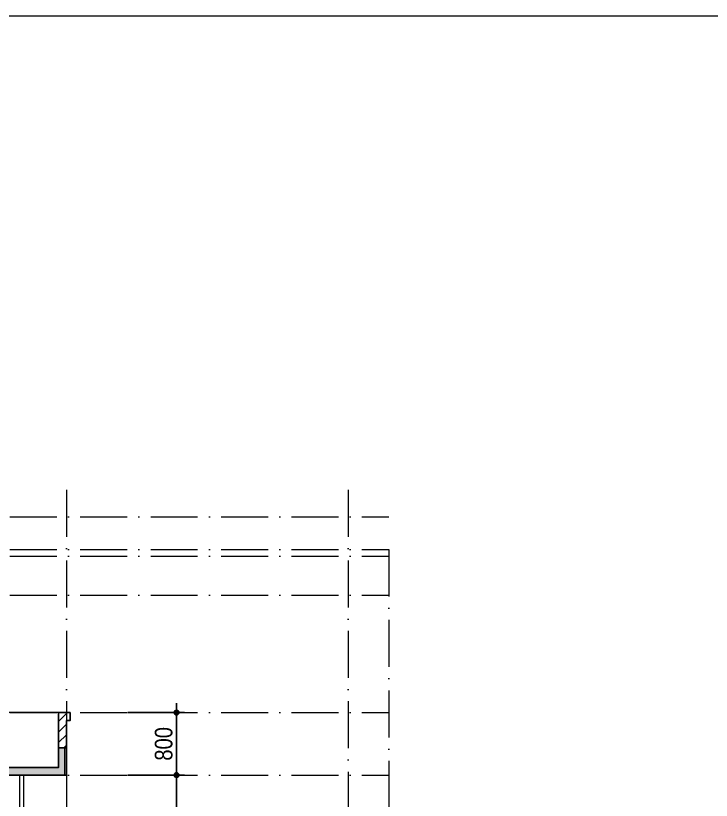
# Model space of a CAD drawing. Extents: x -1107188 to -523840, y 39692 to 514392.
# Drawn here: x -1078489 to -1069598, y 385067 to 395092 of the extents above; entities that cross this region are included whole.
import ezdxf
from ezdxf.enums import TextEntityAlignment as Align

# ---------------------------------------------------------------- set-up
doc = ezdxf.new("R2010")
doc.units = 0
doc.linetypes.add('ACAD_ISO10W100', pattern=[18, 12, -3, 0, -3])
doc.layers.get('0').update_dxf_attribs({"color": 255, "linetype": 'CONTINUOUS'})
doc.layers.get('DEFPOINTS').update_dxf_attribs({"linetype": 'CONTINUOUS'})
for name, color, linetype, lineweight in [('00-KICH THUOC', 6, 'CONTINUOUS', 9), ('NET-THAY', 2, 'CONTINUOUS', 13), ('TRUC', 24, 'CONTINUOUS', 0)]:
    doc.layers.add(name, color=color, linetype=linetype, lineweight=lineweight)
for name, color, linetype in [('009', 251, 'CONTINUOUS'), ('DIM', 1, 'CONTINUOUS'), ('TUONG', 131, 'CONTINUOUS')]:
    doc.layers.add(name, color=color, linetype=linetype)
doc.styles.add('HEL-CONDENSE', font='')
doc.styles.add('SO BV', font='', dxfattribs={"height": 200})
doc.styles.add('TEN BV', font='', dxfattribs={"height": 350})
doc.styles.get('HEL-CONDENSE').set_extended_font_data('VNI-Helve-Condense')
doc.styles.get('SO BV').set_extended_font_data('VNI-Helve-Condense')
doc.styles.get('TEN BV').set_extended_font_data('VNI-Helve-Condense', bold=True)
doc.dimstyles.new('D100', dxfattribs={"dimtxt": 225, "dimasz": 1.2, "dimexe": 100, "dimexo": 0, "dimgap": 50, "dimtad": 1, "dimdec": 0, "dimzin": 13, "dimdsep": 46, "dimtxsty": 'HEL-CONDENSE', "dimblk": 'D50', "dimcen": 0, "dimclrd": 1, "dimclre": 1, "dimclrt": 7, "dimadec": 0, "dimazin": 0, "dimtfac": 1, "dimtdec": 0, "dimtmove": 0, "dimatfit": 3, "dimldrblk": 'D50', "dimfxl": 1, "dimtolj": 1, "dimtzin": 13, "dimarcsym": 0})

# ---------------------------------------------------------------- blocks, each defined once
blk = doc.blocks.new('D50')
at = {"layer": 'DIM'}
blk.add_hatch(color=256, dxfattribs=at).paths.add_polyline_path([(25, 0, 1), (-25, 0, 1)])
blk.add_line((25, 0), (100, 0), dxfattribs=at)
blk.add_circle((0, 0), 25, dxfattribs=at)
blk = doc.blocks.new('*D1113')
at = {"layer": 'DEFPOINTS', "color": 0, "linetype": 'Continuous', "transparency": 16777216}
for p in [(-1077056, 386188), (-1077056, 385388), (-1076432, 385388)]:
    blk.add_point(p, dxfattribs=at)
at = {"layer": 'DIM', "color": 1, "linetype": 'Continuous', "lineweight": -2, "transparency": 16777216}
for p, q in [((-1077056, 386188), (-1076332, 386188)), ((-1076432, 386187), (-1076432, 385389)), ((-1077056, 385388), (-1076332, 385388))]:
    blk.add_line(p, q, dxfattribs=at)
at = {"layer": 'DIM', "color": 1, "linetype": 'Continuous', "lineweight": -2, "transparency": 16777216, "xscale": 1.199999999999999, "yscale": 1.199999999999999, "zscale": 1.199999999999999}
for p, rotation in [((-1076432, 386188), 90), ((-1076432, 385388), 270)]:
    blk.add_blockref('D50', p, dxfattribs=dict(at, rotation=rotation))
at = {"layer": 'DIM', "color": 7, "linetype": 'Continuous', "transparency": 16777216, "insert": (-1076597, 385788), "char_height": 225, "attachment_point": 5, "rotation": 90, "style": 'HEL-CONDENSE'}
blk.add_mtext('\\A1;800', dxfattribs=at)
blk = doc.blocks.new('*D1114')
at = {"layer": 'DEFPOINTS', "color": 0, "linetype": 'Continuous', "transparency": 16777216}
for p in [(-1077056, 385388), (-1076930, 382188), (-1076432, 382188)]:
    blk.add_point(p, dxfattribs=at)
at = {"layer": 'DIM', "color": 1, "linetype": 'Continuous', "lineweight": -2, "transparency": 16777216}
for p, q in [((-1077056, 385388), (-1076332, 385388)), ((-1076432, 385387), (-1076432, 382189)), ((-1076930, 382188), (-1076332, 382188))]:
    blk.add_line(p, q, dxfattribs=at)
at = {"layer": 'DIM', "color": 1, "linetype": 'Continuous', "lineweight": -2, "transparency": 16777216, "xscale": 1.199999999999999, "yscale": 1.199999999999999, "zscale": 1.199999999999999}
for p, rotation in [((-1076432, 385388), 90), ((-1076432, 382188), 270)]:
    blk.add_blockref('D50', p, dxfattribs=dict(at, rotation=rotation))
at = {"layer": 'DIM', "color": 7, "linetype": 'Continuous', "transparency": 16777216, "insert": (-1076597, 383788), "char_height": 225, "attachment_point": 5, "rotation": 90, "style": 'HEL-CONDENSE'}
blk.add_mtext('\\A1;3200', dxfattribs=at)
blk = doc.blocks.new('KHUNGTEN')
at = {"color": 3, "linetype": 'Continuous'}
blk.add_lwpolyline([(-593153, 218392), (-593153, 276792), (-510153, 276792), (-510153, 218392)], close=True, dxfattribs=at)
at = {"style": 'TEN BV'}
for tag, p in [('TEB_BV', (-518299, 222628)), ('LOAI_BV', (-511918, 220684)), ('TL', (-512164, 219751))]:
    blk.add_attdef(tag, p, '', height=350, dxfattribs=at)
at = {"style": 'SO BV'}
for tag, p in [('SOBV', (-510673, 221020)), ('TONGSOBV', (-510673, 220591))]:
    blk.add_attdef(tag, text='', height=200, dxfattribs=at).set_placement(p, align=Align.CENTER)

msp = doc.modelspace()

# ---------------------------------------------------------------- hatches: boundary and pattern name
at = {"layer": '009'}
h = msp.add_hatch(dxfattribs=at)
h.set_pattern_fill('ANSI31', color=256, scale=30, style=0)
h.set_pattern_definition([(45, (-2392043.54, 168999.63), (-67.351921, 67.351921), [])])
h.paths.add_polyline_path([(-1078741.311, 385387.92), (-1078841.311, 385387.92), (-1078841.311, 384587.92), (-1078741.311, 384587.92)])
h.paths.add_polyline_path([(-1078641.311, 385387.92), (-1078741.311, 385387.92), (-1078741.311, 384587.92), (-1078641.311, 384587.92)])
h.paths.add_polyline_path([(-1077841.311, 386087.92), (-1077841.311, 386187.92), (-1077941.311, 386187.92), (-1077941.311, 385737.92), (-1077841.311, 385737.92)])
h.paths.add_polyline_path([(-1078741.311, 382587.92), (-1078841.311, 382587.92), (-1078841.311, 381787.92), (-1078741.311, 381787.92)])
h.paths.add_polyline_path([(-1078641.311, 382487.92), (-1078541.311, 382487.92), (-1078541.311, 382587.92), (-1078641.311, 382587.92), (-1078741.311, 382587.92), (-1078741.311, 381787.92), (-1078641.311, 381787.92)])
h.paths.add_polyline_path([(-1078741.311, 381437.92), (-1078841.311, 381437.92), (-1078841.311, 380987.92), (-1078741.311, 380987.92)])
h.paths.add_polyline_path([(-1078641.311, 381437.92), (-1078741.311, 381437.92), (-1078741.311, 380987.92), (-1078641.311, 380987.92)])
h.paths.add_polyline_path([(-1078741.311, 378987.92), (-1078841.311, 378987.92), (-1078841.311, 378187.92), (-1078741.311, 378187.92)])
h.paths.add_polyline_path([(-1078641.311, 378887.92), (-1078541.311, 378887.92), (-1078541.311, 378987.92), (-1078641.311, 378987.92), (-1078741.311, 378987.92), (-1078741.311, 378187.92), (-1078641.311, 378187.92)])
at = {"layer": 'TUONG'}
h = msp.add_hatch(color=4, dxfattribs=at)
h.paths.add_polyline_path([(-1078766.311, 385487.92), (-1078766.311, 385387.92), (-1078641.311, 385387.92), (-1078641.311, 385487.92)])
h.paths.add_polyline_path([(-1077841.311, 385737.92), (-1077941.311, 385737.92), (-1077941.311, 385487.92), (-1078641.311, 385487.92), (-1078641.311, 385387.92), (-1077841.311, 385387.92)])

# ---------------------------------------------------------------- linework, layer by layer
at = {"layer": 'NET-THAY'}
for p, q in [((-1077866.311, 386187.92), (-1078766.311, 386187.92)), ((-1077866.311, 385737.92), (-1077866.311, 385387.92)), ((-1078441.311, 385387.92), (-1078441.311, 376087.92)), ((-1078391.311, 385387.92), (-1078391.311, 382187.92))]:
    msp.add_line(p, q, dxfattribs=at)
at = {"layer": 'TRUC', "linetype": 'ACAD_ISO10W100', "ltscale": 50}
for p, q in [((-1074241.311, 389032.101), (-1074241.311, 374710.29)), ((-1094765.91, 388687.92), (-1073721.566, 388687.92)), ((-1094765.91, 388187.92), (-1073721.566, 388187.92)), ((-1094765.91, 387687.92), (-1073721.566, 387687.92)), ((-1094765.91, 386187.92), (-1073721.566, 386187.92)), ((-1094765.91, 385387.92), (-1073721.566, 385387.92))]:
    msp.add_line(p, q, dxfattribs=at)
msp.add_lwpolyline([(-1077841.311, 389032.101), (-1077841.311, 374710.29)], dxfattribs=at)
msp.add_lwpolyline([(-1094765.91, 388271.372), (-1073721.566, 388271.372), (-1073721.566, 373949.561), (-1094765.91, 373949.561)], close=True, dxfattribs=at)
at = {"layer": 'TUONG'}
msp.add_line((-1077941.311, 386187.92), (-1077791.311, 386187.92), dxfattribs=at)
at = {"layer": 'TUONG', "color": 4}
msp.add_line((-1077841.311, 385737.92), (-1077941.311, 385737.92), dxfattribs=at)
at = {"layer": 'TUONG'}
for points in [[(-1077941.311, 386187.92), (-1077941.311, 385487.92), (-1078766.311, 385487.92)], [(-1077841.311, 386087.92), (-1077791.311, 386087.92), (-1077791.311, 386187.92), (-1077791.311, 386187.92)], [(-1077841.311, 386087.92), (-1077841.311, 385387.92), (-1078766.311, 385387.92)]]:
    msp.add_lwpolyline(points, dxfattribs=at)

# ---------------------------------------------------------------- block references
at = {"layer": '00-KICH THUOC'}
msp.add_blockref('KHUNGTEN', (-513535.14, 118300), dxfattribs=at)

# ---------------------------------------------------------------- dimensions: what is measured, and where the dimension line sits
at = {"layer": 'DIM', "linetype": 'Continuous'}
dim = msp.add_linear_dim(base=(-1076431.687, 385387.92), p1=(-1077055.902, 386187.92), p2=(-1077055.902, 385387.92), angle=90, dimstyle='D100', dxfattribs=at)
dim.commit()
dim.dimension.update_dxf_attribs({"geometry": '*D1113', "text_midpoint": (-1076596.587, 385787.92)})
dim = msp.add_linear_dim(base=(-1076431.687, 382187.92), p1=(-1077055.902, 385387.92), p2=(-1076930.117, 382187.92), angle=90, dimstyle='D100', override={"dimtmove": 1}, dxfattribs=at)
dim.commit()
dim.dimension.update_dxf_attribs({"geometry": '*D1114', "text_midpoint": (-1076596.587, 383787.92)})

doc.saveas('drawing.dxf')
